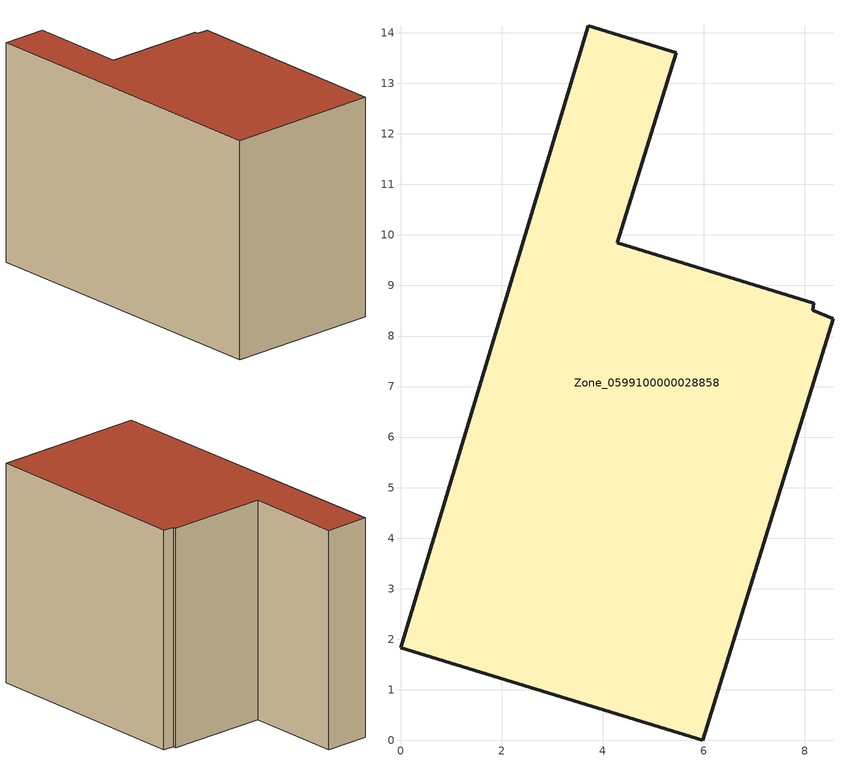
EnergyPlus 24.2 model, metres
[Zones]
Zone_0599100000028858
 floor ground (C_G): 5.98,0 0,1.83 3.72,14.14 5.46,13.61 4.29,9.85 8.18,8.64 8.16,8.51 8.56,8.34 z0
 wall outside (C_F): 4.29,9.85 5.46,13.61 3.72,14.14 0,1.83 5.98,0 8.56,8.34 8.16,8.51 8.18,8.64 4.29,9.85 z0:8.79
 roof outside (C_R): 8.16,8.51 8.18,8.64 4.29,9.85 5.46,13.61 3.72,14.14 0,1.83 5.98,0 8.56,8.34 z8.79
[BUILDING]
Pand.0599100000028858: North Axis=0; Terrain=City; Loads Convergence Tolerance Value=0.04; Temperature Convergence Tolerance Value=0.4; Solar Distribution=FullExterior; Maximum Number of Warmup Days=25; Minimum Number of Warmup Days=1
[Site:Location]
Rotterdam.The.Hague.AP_ZH_NLD Design_Conditions: Latitude=51.96; Longitude=4.45; Time Zone=1; Elevation=-4.5
[SITE:GROUNDTEMPERATURE:BUILDINGSURFACE]
18, 18, 18, 18, 18, 18, 18, 18, 18, 18, 18, 18
[MATERIAL] Thermal Absorptance=0.9; Solar Absorptance=0.7; Visible Absorptance=0.7
Name | Roughness | Thickness | Conductivity | Density | Specific Heat
G.TC.1975-1991 | MediumSmooth | 0.15 | 0.288461 | 540 | 1210
F.TC.1975-1991 | Rough | 0.3 | 0.230769 | 1920 | 840
R.TC.1975-1991 | MediumRough | 0.2 | 0.153846 | 1500 | 1000
[CONSTRUCTION]
C_G: G.TC.1975-1991
C_F: F.TC.1975-1991
C_R: R.TC.1975-1991
[ZONE]
Zone_0599100000028858: Type=1; Multiplier=1; Ceiling Height=Autocalculate; Volume=Autocalculate; Floor Area=autocalculate; Part of Total Floor Area=Yes
[ZONEINFILTRATION:DESIGNFLOWRATE]
Infil_Zone_0599100000028858: Zone or ZoneList or Space or SpaceList=Zone_0599100000028858; Schedule=AlwaysOn; Design Flow Rate Calculation Method=Flow/Area; Flow Rate per Floor Area=0.003; Constant Term Coefficient=1; Temperature Term Coefficient=0; Velocity Term Coefficient=0; Velocity Squared Term Coefficient=0
[HVACTEMPLATE:ZONE:IDEALLOADSAIRSYSTEM]
Zone_0599100000028858: Maximum Heating Supply Air Temperature=50; Minimum Cooling Supply Air Temperature=13; Maximum Heating Supply Air Humidity Ratio=0.0156; Minimum Cooling Supply Air Humidity Ratio=0.0077; Heating Limit=NoLimit; Cooling Limit=NoLimit; Dehumidification Control Type=ConstantSensibleHeatRatio; Cooling Sensible Heat Ratio=0.7; Dehumidification Setpoint=60; Humidification Control Type=None; Humidification Setpoint=30; Outdoor Air Method=None; Outdoor Air Flow Rate per Person=0.00944; Outdoor Air Flow Rate per Zone Floor Area=0; Outdoor Air Flow Rate per Zone=0; Demand Controlled Ventilation Type=None; Outdoor Air Economizer Type=NoEconomizer; Heat Recovery Type=None; Sensible Heat Recovery Effectiveness=0.7; Latent Heat Recovery Effectiveness=0.65
[ZONECONTROL:THERMOSTAT]
ThermostatControl_Zone_0599100000028858: Zone or ZoneList=Zone_0599100000028858; Control Type Schedule=DualSetpointControlType; Control 1=Thermostat_Zone_0599100000028858; Temperature Difference Between Cutout And Setpoint=0
[THERMOSTATSETPOINT:DUALSETPOINT]
Thermostat_Zone_0599100000028858: Heating Setpoint Temperature Schedule=HeatingSetpoint_Zone_0599100000028858; Cooling Setpoint Temperature Schedule=CoolingSetpoint_Zone_0599100000028858
[SCHEDULE:COMPACT]
HeatingSetpoint_Zone_0599100000028858: Through: 12/31, For: AllDays, Until: 24:00, 21
CoolingSetpoint_Zone_0599100000028858: Through: 12/31, For: AllDays, Until: 24:00, 24
DualSetpointControlType: Through: 12/31, For: AllDays, Until: 24:00, 4
AlwaysOn: Through: 12/31, For: AllDays, Until: 24:00, 1
